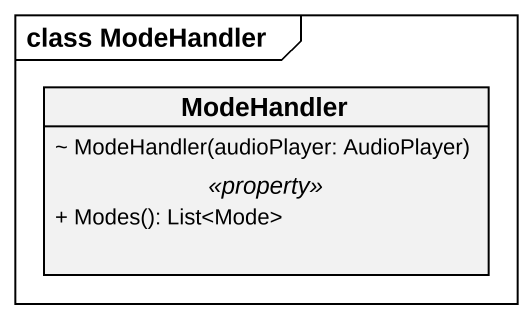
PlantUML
@startuml
mainframe class ModeHandler
hide circle
hide empty members
skinparam classAttributeIconSize 0
class ModeHandler {
  ~ ModeHandler(audioPlayer: AudioPlayer)
  .. <<property>> ..
  + Modes(): List<Mode>
}
@enduml
